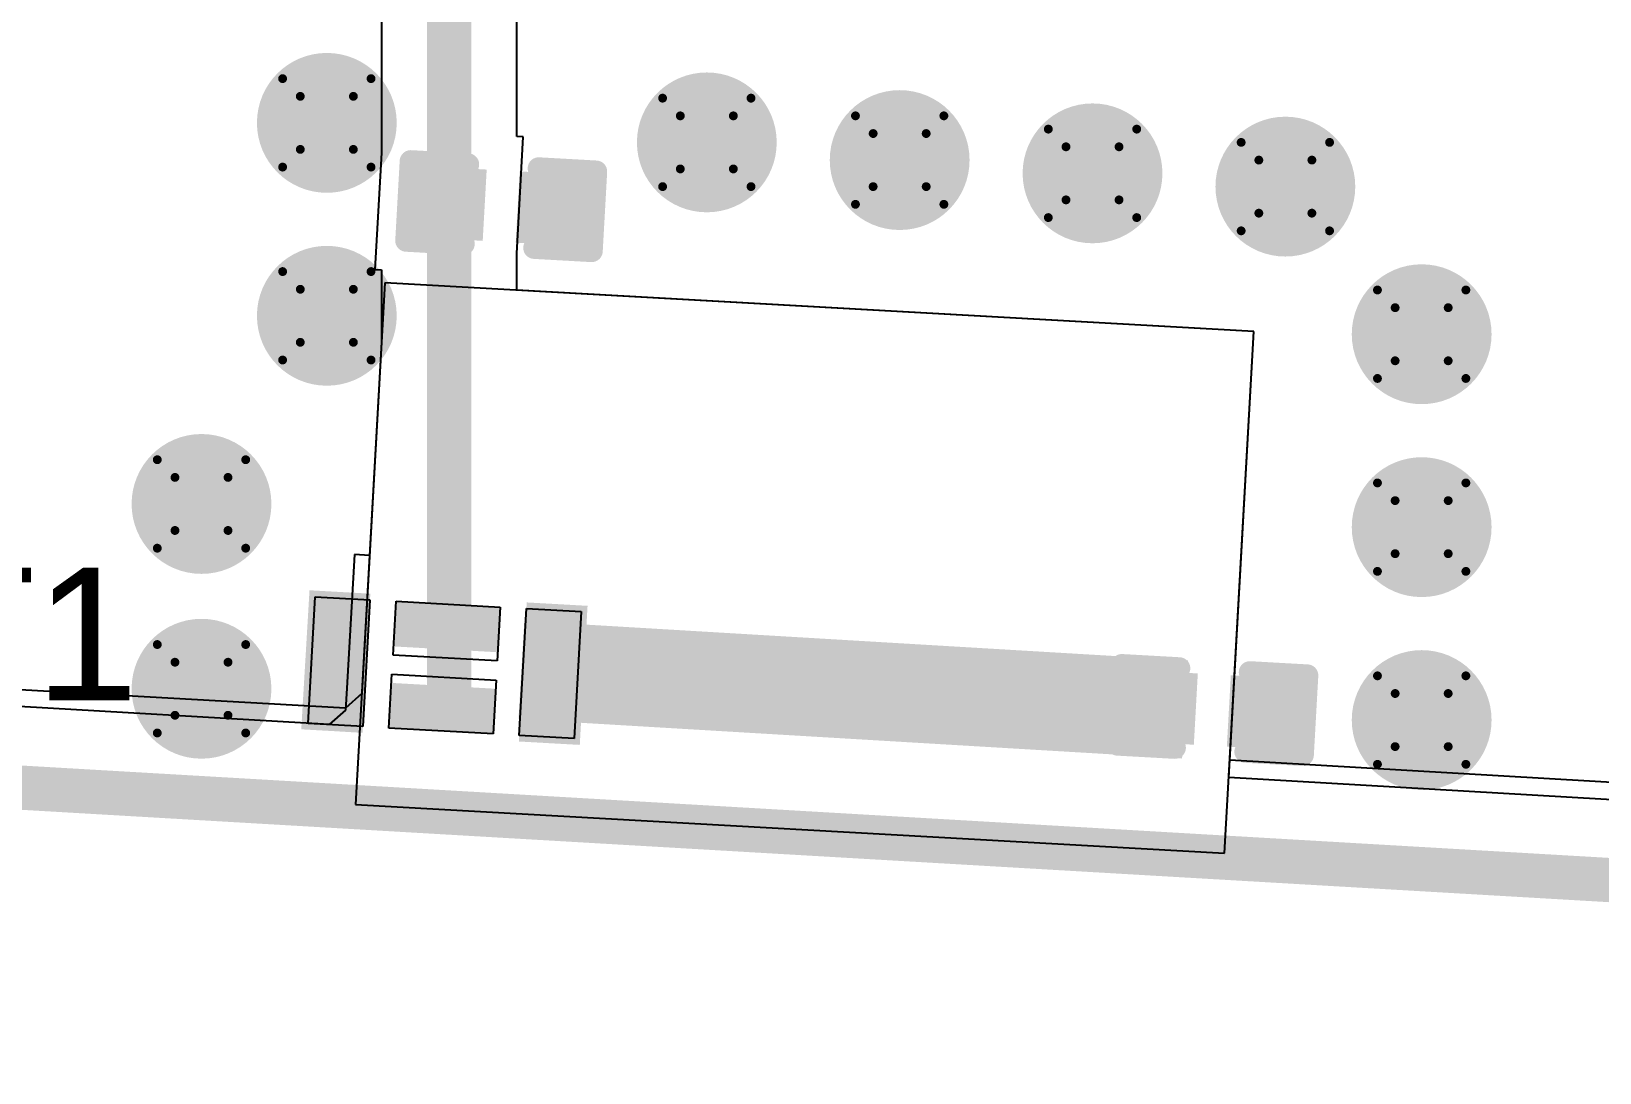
# Model space of a CAD drawing. Header units: inches. Extents: x 0 to 355, y -10 to 78.
# Drawn here: x 38.11 to 47.12, y -3.85 to 2.13 of the extents above; entities that cross this region are included whole.
import ezdxf

# ---------------------------------------------------------------- set-up
doc = ezdxf.new("R2010")
doc.units = ezdxf.units.IN
for name, color, linetype in [('Board Outline', 216, 'Continuous'), ('Bottom Layer', 5, 'Continuous'), ('Bottom Solder', 6, 'Continuous'), ('Drill Drawing', 1, 'Continuous'), ('Top Layer', 1, 'Continuous'), ('Top Overlay', 2, 'Continuous'), ('Top Paste', 8, 'Continuous'), ('Top Solder', 216, 'Continuous'), ('Via Holes', 16, 'Continuous')]:
    doc.layers.add(name, color=color, linetype=linetype)
doc.styles.add('Arial', font='', dxfattribs={"height": 0.2})
doc.styles.get('Arial').set_extended_font_data('Arial')

# ---------------------------------------------------------------- blocks, each defined once
blk = doc.blocks.new('CAP_0201_3')
at = {"layer": 'Top Layer'}
for points in [[(-0.45, 0.15), (-0.15, 0.15), (-0.15, -0.15), (-0.45, -0.15)], [(0.15, 0.15), (0.45, 0.15), (0.45, -0.15), (0.15, -0.15)]]:
    blk.add_hatch(color=1, dxfattribs=at).paths.add_polyline_path(points)
at = {"layer": 'Top Paste'}
for points in [[(-0.45, 0.15), (-0.15, 0.15), (-0.15, -0.15), (-0.45, -0.15)], [(0.15, 0.15), (0.45, 0.15), (0.45, -0.15), (0.15, -0.15)]]:
    blk.add_hatch(color=8, dxfattribs=at).paths.add_polyline_path(points)
at = {"layer": 'Top Solder'}
for points in [[(-0.505, 0.205), (-0.095, 0.205), (-0.095, -0.205), (-0.505, -0.205)], [(0.095, 0.205), (0.505, 0.205), (0.505, -0.205), (0.095, -0.205)]]:
    blk.add_hatch(color=216, dxfattribs=at).paths.add_polyline_path(points)
at = {"layer": 'Top Overlay'}
for points in [[(-0.5334, 0.2286, 0.127, 0.127, 0), (-0.5334, -0.2286, 0.127, 0.127, 0)], [(-0.2032, 0.2286, 0.127, 0.127, 0), (-0.5334, 0.2286, 0.127, 0.127, 0)], [(0.5334, 0.2286, 0.127, 0.127, 0), (0.2032, 0.2286, 0.127, 0.127, 0)], [(0.5334, 0.2286, 0.127, 0.127, 0), (0.5334, -0.2286, 0.127, 0.127, 0)], [(-0.2032, -0.2286, 0.127, 0.127, 0), (-0.5334, -0.2286, 0.127, 0.127, 0)], [(0.5334, -0.2286, 0.127, 0.127, 0), (0.2032, -0.2286, 0.127, 0.127, 0)]]:
    blk.add_lwpolyline(points, format="xyseb", dxfattribs=at)
for points in [[(-0.5651, 0.2286, 0.0635, 0.0635, 1), (-0.5016, 0.2286, 0.0635, 0.0635, 1)], [(-0.5651, 0.2286, 0.0635, 0.0635, 1), (-0.5016, 0.2286, 0.0635, 0.0635, 1)], [(-0.2349, 0.2286, 0.0635, 0.0635, 1), (-0.1714, 0.2286, 0.0635, 0.0635, 1)], [(0.1714, 0.2286, 0.0635, 0.0635, 1), (0.2349, 0.2286, 0.0635, 0.0635, 1)], [(0.5016, 0.2286, 0.0635, 0.0635, 1), (0.5651, 0.2286, 0.0635, 0.0635, 1)], [(0.5016, 0.2286, 0.0635, 0.0635, 1), (0.5651, 0.2286, 0.0635, 0.0635, 1)], [(-0.5651, -0.2286, 0.0635, 0.0635, 1), (-0.5016, -0.2286, 0.0635, 0.0635, 1)], [(-0.5651, -0.2286, 0.0635, 0.0635, 1), (-0.5016, -0.2286, 0.0635, 0.0635, 1)], [(-0.2349, -0.2286, 0.0635, 0.0635, 1), (-0.1714, -0.2286, 0.0635, 0.0635, 1)], [(0.1714, -0.2286, 0.0635, 0.0635, 1), (0.2349, -0.2286, 0.0635, 0.0635, 1)], [(0.5016, -0.2286, 0.0635, 0.0635, 1), (0.5651, -0.2286, 0.0635, 0.0635, 1)], [(0.5016, -0.2286, 0.0635, 0.0635, 1), (0.5651, -0.2286, 0.0635, 0.0635, 1)]]:
    blk.add_lwpolyline(points, format="xyseb", close=True, dxfattribs=at)
blk = doc.blocks.new('CAP_0201_4')
at = {"layer": 'Top Layer'}
for points in [[(-0.45, 0.15), (-0.15, 0.15), (-0.15, -0.15), (-0.45, -0.15)], [(0.15, 0.15), (0.45, 0.15), (0.45, -0.15), (0.15, -0.15)]]:
    blk.add_hatch(color=1, dxfattribs=at).paths.add_polyline_path(points)
at = {"layer": 'Top Paste'}
for points in [[(-0.45, 0.15), (-0.15, 0.15), (-0.15, -0.15), (-0.45, -0.15)], [(0.15, 0.15), (0.45, 0.15), (0.45, -0.15), (0.15, -0.15)]]:
    blk.add_hatch(color=8, dxfattribs=at).paths.add_polyline_path(points)
at = {"layer": 'Top Solder'}
for points in [[(-0.505, 0.205), (-0.095, 0.205), (-0.095, -0.205), (-0.505, -0.205)], [(0.095, 0.205), (0.505, 0.205), (0.505, -0.205), (0.095, -0.205)]]:
    blk.add_hatch(color=216, dxfattribs=at).paths.add_polyline_path(points)
at = {"layer": 'Top Overlay'}
for points in [[(-0.5334, 0.2286, 0.127, 0.127, 0), (-0.5334, -0.2286, 0.127, 0.127, 0)], [(-0.2032, 0.2286, 0.127, 0.127, 0), (-0.5334, 0.2286, 0.127, 0.127, 0)], [(0.5334, 0.2286, 0.127, 0.127, 0), (0.2032, 0.2286, 0.127, 0.127, 0)], [(0.5334, 0.2286, 0.127, 0.127, 0), (0.5334, -0.2286, 0.127, 0.127, 0)], [(-0.2032, -0.2286, 0.127, 0.127, 0), (-0.5334, -0.2286, 0.127, 0.127, 0)], [(0.5334, -0.2286, 0.127, 0.127, 0), (0.2032, -0.2286, 0.127, 0.127, 0)]]:
    blk.add_lwpolyline(points, format="xyseb", dxfattribs=at)
for points in [[(-0.5651, 0.2286, 0.0635, 0.0635, 1), (-0.5016, 0.2286, 0.0635, 0.0635, 1)], [(-0.5651, 0.2286, 0.0635, 0.0635, 1), (-0.5016, 0.2286, 0.0635, 0.0635, 1)], [(-0.235, 0.2286, 0.0635, 0.0635, 1), (-0.1715, 0.2286, 0.0635, 0.0635, 1)], [(0.1714, 0.2286, 0.0635, 0.0635, 1), (0.2349, 0.2286, 0.0635, 0.0635, 1)], [(0.5016, 0.2286, 0.0635, 0.0635, 1), (0.5651, 0.2286, 0.0635, 0.0635, 1)], [(0.5016, 0.2286, 0.0635, 0.0635, 1), (0.5651, 0.2286, 0.0635, 0.0635, 1)], [(-0.5651, -0.2286, 0.0635, 0.0635, 1), (-0.5016, -0.2286, 0.0635, 0.0635, 1)], [(-0.5651, -0.2286, 0.0635, 0.0635, 1), (-0.5016, -0.2286, 0.0635, 0.0635, 1)], [(-0.2349, -0.2286, 0.0635, 0.0635, 1), (-0.1714, -0.2286, 0.0635, 0.0635, 1)], [(0.1715, -0.2286, 0.0635, 0.0635, 1), (0.235, -0.2286, 0.0635, 0.0635, 1)], [(0.5016, -0.2286, 0.0635, 0.0635, 1), (0.5651, -0.2286, 0.0635, 0.0635, 1)], [(0.5016, -0.2286, 0.0635, 0.0635, 1), (0.5651, -0.2286, 0.0635, 0.0635, 1)]]:
    blk.add_lwpolyline(points, format="xyseb", close=True, dxfattribs=at)
blk = doc.blocks.new('ANT016008LCS2442MA1_5')
at = {"layer": 'Top Layer'}
for points in [[(-0.8, 0.4), (-0.45, 0.4), (-0.45, -0.4), (-0.8, -0.4)], [(-0.3, 0.365), (0.3, 0.365), (0.3, 0.105), (-0.3, 0.105)], [(0.45, 0.4), (0.8, 0.4), (0.8, -0.4), (0.45, -0.4)], [(-0.3, -0.105), (0.3, -0.105), (0.3, -0.365), (-0.3, -0.365)]]:
    blk.add_hatch(color=1, dxfattribs=at).paths.add_polyline_path(points)
at = {"layer": 'Top Solder'}
for p, q in [((-0.765, -0.365), (-0.765, 0.365)), ((-0.765, 0.365), (-0.45, 0.365)), ((-0.45, 0.365), (-0.45, -0.365)), ((-0.3, 0.055), (-0.3, 0.365)), ((-0.3, 0.365), (0.3, 0.365)), ((0.3, 0.365), (0.3, 0.055)), ((0.45, -0.365), (0.45, 0.365)), ((0.45, 0.365), (0.765, 0.365)), ((0.765, 0.365), (0.765, -0.365)), ((0.3, 0.055), (-0.3, 0.055)), ((-0.3, -0.365), (-0.3, -0.055)), ((-0.3, -0.055), (0.3, -0.055)), ((0.3, -0.055), (0.3, -0.365)), ((-0.45, -0.365), (-0.765, -0.365)), ((0.3, -0.365), (-0.3, -0.365)), ((0.765, -0.365), (0.45, -0.365))]:
    blk.add_line(p, q, dxfattribs=at)

msp = doc.modelspace()

# ---------------------------------------------------------------- hatches: boundary and pattern name
at = {"layer": 'Bottom Layer'}
h = msp.add_hatch(color=5, dxfattribs=at)
edge = h.paths.add_edge_path()
edge.add_arc((39.8072, 1.6048), 0.3, 0, 360)
h = msp.add_hatch(color=5, dxfattribs=at)
edge = h.paths.add_edge_path()
edge.add_arc((41.9904, 1.4927), 0.3, 0, 360)
h = msp.add_hatch(color=5, dxfattribs=at)
edge = h.paths.add_edge_path()
edge.add_arc((43.0984, 1.3911), 0.3, 0, 360)
h = msp.add_hatch(color=5, dxfattribs=at)
edge = h.paths.add_edge_path()
edge.add_arc((44.2064, 1.3149), 0.3, 0, 360)
h = msp.add_hatch(color=5, dxfattribs=at)
edge = h.paths.add_edge_path()
edge.add_arc((45.3144, 1.2387), 0.3, 0, 360)
h = msp.add_hatch(color=5, dxfattribs=at)
edge = h.paths.add_edge_path()
edge.add_arc((39.8072, 0.4968), 0.3, 0, 360)
h = msp.add_hatch(color=5, dxfattribs=at)
edge = h.paths.add_edge_path()
edge.add_arc((46.0975, 0.3909), 0.3, 0, 360)
h = msp.add_hatch(color=5, dxfattribs=at)
edge = h.paths.add_edge_path()
edge.add_arc((39.0871, -0.5839), 0.3, 0, 360)
h = msp.add_hatch(color=5, dxfattribs=at)
edge = h.paths.add_edge_path()
edge.add_arc((46.0975, -0.7171), 0.3, 0, 360)
h = msp.add_hatch(color=5, dxfattribs=at)
edge = h.paths.add_edge_path()
edge.add_arc((39.0871, -1.6453), 0.3, 0, 360)
h = msp.add_hatch(color=5, dxfattribs=at)
edge = h.paths.add_edge_path()
edge.add_arc((46.0975, -1.8251), 0.3, 0, 360)
at = {"layer": 'Bottom Solder'}
h = msp.add_hatch(color=6, dxfattribs=at)
edge = h.paths.add_edge_path()
edge.add_arc((39.8072, 1.6048), 0.4016, 0, 360)
h = msp.add_hatch(color=6, dxfattribs=at)
edge = h.paths.add_edge_path()
edge.add_arc((41.9904, 1.4927), 0.4016, 0, 360)
h = msp.add_hatch(color=6, dxfattribs=at)
edge = h.paths.add_edge_path()
edge.add_arc((43.0984, 1.3911), 0.4016, 0, 360)
h = msp.add_hatch(color=6, dxfattribs=at)
edge = h.paths.add_edge_path()
edge.add_arc((44.2064, 1.3149), 0.4016, 0, 360)
h = msp.add_hatch(color=6, dxfattribs=at)
edge = h.paths.add_edge_path()
edge.add_arc((45.3144, 1.2387), 0.4016, 0, 360)
h = msp.add_hatch(color=6, dxfattribs=at)
edge = h.paths.add_edge_path()
edge.add_arc((39.8072, 0.4968), 0.4016, 0, 360)
h = msp.add_hatch(color=6, dxfattribs=at)
edge = h.paths.add_edge_path()
edge.add_arc((46.0975, 0.3909), 0.4016, 0, 360)
h = msp.add_hatch(color=6, dxfattribs=at)
edge = h.paths.add_edge_path()
edge.add_arc((39.0871, -0.5839), 0.4016, 0, 360)
h = msp.add_hatch(color=6, dxfattribs=at)
edge = h.paths.add_edge_path()
edge.add_arc((46.0975, -0.7171), 0.4016, 0, 360)
h = msp.add_hatch(color=6, dxfattribs=at)
edge = h.paths.add_edge_path()
edge.add_arc((39.0871, -1.6453), 0.4016, 0, 360)
h = msp.add_hatch(color=6, dxfattribs=at)
edge = h.paths.add_edge_path()
edge.add_arc((46.0975, -1.8251), 0.4016, 0, 360)
at = {"layer": 'Top Layer'}
h = msp.add_hatch(color=1, dxfattribs=at)
edge = h.paths.add_edge_path()
edge.add_arc((39.8072, 1.6048), 0.3, 0, 360)
h = msp.add_hatch(color=1, dxfattribs=at)
edge = h.paths.add_edge_path()
edge.add_arc((41.9904, 1.4927), 0.3, 0, 360)
h = msp.add_hatch(color=1, dxfattribs=at)
edge = h.paths.add_edge_path()
edge.add_arc((43.0984, 1.3911), 0.3, 0, 360)
h = msp.add_hatch(color=1, dxfattribs=at)
edge = h.paths.add_edge_path()
edge.add_arc((44.2064, 1.3149), 0.3, 0, 360)
h = msp.add_hatch(color=1, dxfattribs=at)
edge = h.paths.add_edge_path()
edge.add_arc((45.3144, 1.2387), 0.3, 0, 360)
h = msp.add_hatch(color=1, dxfattribs=at)
edge = h.paths.add_edge_path()
edge.add_arc((39.8072, 0.4968), 0.3, 0, 360)
h = msp.add_hatch(color=1, dxfattribs=at)
edge = h.paths.add_edge_path()
edge.add_arc((46.0975, 0.3909), 0.3, 0, 360)
h = msp.add_hatch(color=1, dxfattribs=at)
edge = h.paths.add_edge_path()
edge.add_arc((39.0871, -0.5839), 0.3, 0, 360)
h = msp.add_hatch(color=1, dxfattribs=at)
edge = h.paths.add_edge_path()
edge.add_arc((46.0975, -0.7171), 0.3, 0, 360)
for points in [[(40.0571, -1.1004), (39.7077, -1.0797), (39.6603, -1.8776), (40.0097, -1.8984)], [(44.7545, -1.4823), (40.9419, -1.2558), (40.9084, -1.8195), (44.721, -2.046)]]:
    msp.add_hatch(color=1, dxfattribs=at).paths.add_polyline_path(points)
h = msp.add_hatch(color=1, dxfattribs=at)
edge = h.paths.add_edge_path()
edge.add_arc((39.0871, -1.6453), 0.3, 0, 360)
h = msp.add_hatch(color=1, dxfattribs=at)
edge = h.paths.add_edge_path()
edge.add_arc((46.0975, -1.8251), 0.3, 0, 360)
at = {"layer": 'Top Solder'}
h = msp.add_hatch(color=216, dxfattribs=at)
edge = h.paths.add_edge_path()
edge.add_arc((39.8072, 1.6048), 0.4016, 0, 360)
h = msp.add_hatch(color=216, dxfattribs=at)
edge = h.paths.add_edge_path()
edge.add_arc((41.9904, 1.4927), 0.4016, 0, 360)
h = msp.add_hatch(color=216, dxfattribs=at)
edge = h.paths.add_edge_path()
edge.add_arc((43.0984, 1.3911), 0.4016, 0, 360)
h = msp.add_hatch(color=216, dxfattribs=at)
edge = h.paths.add_edge_path()
edge.add_arc((44.2064, 1.3149), 0.4016, 0, 360)
h = msp.add_hatch(color=216, dxfattribs=at)
edge = h.paths.add_edge_path()
edge.add_arc((45.3144, 1.2387), 0.4016, 0, 360)
h = msp.add_hatch(color=216, dxfattribs=at)
edge = h.paths.add_edge_path()
edge.add_arc((39.8072, 0.4968), 0.4016, 0, 360)
h = msp.add_hatch(color=216, dxfattribs=at)
edge = h.paths.add_edge_path()
edge.add_arc((46.0975, 0.3909), 0.4016, 0, 360)
h = msp.add_hatch(color=216, dxfattribs=at)
edge = h.paths.add_edge_path()
edge.add_arc((39.0871, -0.5839), 0.4016, 0, 360)
h = msp.add_hatch(color=216, dxfattribs=at)
edge = h.paths.add_edge_path()
edge.add_arc((46.0975, -0.7171), 0.4016, 0, 360)
h = msp.add_hatch(color=216, dxfattribs=at)
edge = h.paths.add_edge_path()
edge.add_arc((39.0871, -1.6453), 0.4016, 0, 360)
h = msp.add_hatch(color=216, dxfattribs=at)
edge = h.paths.add_edge_path()
edge.add_arc((46.0975, -1.8251), 0.4016, 0, 360)
at = {"layer": 'Via Holes'}
h = msp.add_hatch(color=7, dxfattribs=at)
edge = h.paths.add_edge_path()
edge.add_arc((39.8072, 1.6048), 0.15, 0, 360)
h = msp.add_hatch(color=7, dxfattribs=at)
edge = h.paths.add_edge_path()
edge.add_arc((41.9904, 1.4927), 0.15, 0, 360)
h = msp.add_hatch(color=7, dxfattribs=at)
edge = h.paths.add_edge_path()
edge.add_arc((43.0984, 1.3911), 0.15, 0, 360)
h = msp.add_hatch(color=7, dxfattribs=at)
edge = h.paths.add_edge_path()
edge.add_arc((44.2064, 1.3149), 0.15, 0, 360)
h = msp.add_hatch(color=7, dxfattribs=at)
edge = h.paths.add_edge_path()
edge.add_arc((45.3144, 1.2387), 0.15, 0, 360)
h = msp.add_hatch(color=7, dxfattribs=at)
edge = h.paths.add_edge_path()
edge.add_arc((39.8072, 0.4968), 0.15, 0, 360)
h = msp.add_hatch(color=7, dxfattribs=at)
edge = h.paths.add_edge_path()
edge.add_arc((46.0975, 0.3909), 0.15, 0, 360)
h = msp.add_hatch(color=7, dxfattribs=at)
edge = h.paths.add_edge_path()
edge.add_arc((39.0871, -0.5839), 0.15, 0, 360)
h = msp.add_hatch(color=7, dxfattribs=at)
edge = h.paths.add_edge_path()
edge.add_arc((46.0975, -0.7171), 0.15, 0, 360)
h = msp.add_hatch(color=7, dxfattribs=at)
edge = h.paths.add_edge_path()
edge.add_arc((39.0871, -1.6453), 0.15, 0, 360)
h = msp.add_hatch(color=7, dxfattribs=at)
edge = h.paths.add_edge_path()
edge.add_arc((46.0975, -1.8251), 0.15, 0, 360)

# ---------------------------------------------------------------- linework, layer by layer
at = {"layer": 'Board Outline'}
msp.add_lwpolyline([(0, 0, 0.254, 0.254, 0), (64.0078, -3.723, 0.254, 0.254, 0)], format="xyseb", dxfattribs=at)
at = {"layer": 'Bottom Layer'}
for p, q in [((40.1401, 0.6858), (39.9727, -2.3095)), ((40.1401, 0.6858), (40.0083, -1.6719)), ((45.1323, 0.4067), (40.1401, 0.6858)), ((45.1323, 0.4067), (40.1401, 0.6858)), ((44.9649, -2.5886), (45.1323, 0.4067)), ((44.9947, -2.0547), (45.1323, 0.4067)), ((39.9136, -1.7565), (12.3133, -0.1939)), ((40.0083, -1.6719), (39.9136, -1.7565)), ((62.9097, -3.1073), (44.9947, -2.0547)), ((39.9727, -2.3095), (44.9649, -2.5886))]:
    msp.add_line(p, q, dxfattribs=at)
at = {"layer": 'Drill Drawing'}
for points in [[(39.5532, 1.8588, 0.0508, 0.0508, 0), (40.0612, 1.8588, 0.0508, 0.0508, 0)], [(39.5532, 1.3508, 0.0508, 0.0508, 0), (39.5532, 1.8588, 0.0508, 0.0508, 0)], [(40.0612, 1.3508, 0.0508, 0.0508, 0), (40.0612, 1.8588, 0.0508, 0.0508, 0)], [(39.6548, 1.7572, 0.0508, 0.0508, 0), (39.9596, 1.7572, 0.0508, 0.0508, 0)], [(39.6548, 1.4524, 0.0508, 0.0508, 0), (39.6548, 1.7572, 0.0508, 0.0508, 0)], [(39.9596, 1.4524, 0.0508, 0.0508, 0), (39.9596, 1.7572, 0.0508, 0.0508, 0)], [(41.7364, 1.7467, 0.0508, 0.0508, 0), (42.2444, 1.7467, 0.0508, 0.0508, 0)], [(41.7364, 1.2387, 0.0508, 0.0508, 0), (41.7364, 1.7467, 0.0508, 0.0508, 0)], [(42.2444, 1.2387, 0.0508, 0.0508, 0), (42.2444, 1.7467, 0.0508, 0.0508, 0)], [(41.838, 1.6451, 0.0508, 0.0508, 0), (42.1428, 1.6451, 0.0508, 0.0508, 0)], [(41.838, 1.3403, 0.0508, 0.0508, 0), (41.838, 1.6451, 0.0508, 0.0508, 0)], [(42.1428, 1.3403, 0.0508, 0.0508, 0), (42.1428, 1.6451, 0.0508, 0.0508, 0)], [(42.8444, 1.6451, 0.0508, 0.0508, 0), (43.3524, 1.6451, 0.0508, 0.0508, 0)], [(42.8444, 1.1371, 0.0508, 0.0508, 0), (42.8444, 1.6451, 0.0508, 0.0508, 0)], [(43.3524, 1.1371, 0.0508, 0.0508, 0), (43.3524, 1.6451, 0.0508, 0.0508, 0)], [(42.946, 1.5435, 0.0508, 0.0508, 0), (43.2508, 1.5435, 0.0508, 0.0508, 0)], [(42.946, 1.2387, 0.0508, 0.0508, 0), (42.946, 1.5435, 0.0508, 0.0508, 0)], [(43.2508, 1.2387, 0.0508, 0.0508, 0), (43.2508, 1.5435, 0.0508, 0.0508, 0)], [(43.9524, 1.5689, 0.0508, 0.0508, 0), (44.4604, 1.5689, 0.0508, 0.0508, 0)], [(43.9524, 1.0609, 0.0508, 0.0508, 0), (43.9524, 1.5689, 0.0508, 0.0508, 0)], [(44.4604, 1.0609, 0.0508, 0.0508, 0), (44.4604, 1.5689, 0.0508, 0.0508, 0)], [(39.6548, 1.4524, 0.0508, 0.0508, 0), (39.9596, 1.4524, 0.0508, 0.0508, 0)], [(44.054, 1.4673, 0.0508, 0.0508, 0), (44.3588, 1.4673, 0.0508, 0.0508, 0)], [(44.054, 1.1625, 0.0508, 0.0508, 0), (44.054, 1.4673, 0.0508, 0.0508, 0)], [(44.3588, 1.1625, 0.0508, 0.0508, 0), (44.3588, 1.4673, 0.0508, 0.0508, 0)], [(45.0604, 1.4927, 0.0508, 0.0508, 0), (45.5684, 1.4927, 0.0508, 0.0508, 0)], [(45.0604, 0.9847, 0.0508, 0.0508, 0), (45.0604, 1.4927, 0.0508, 0.0508, 0)], [(45.5684, 0.9847, 0.0508, 0.0508, 0), (45.5684, 1.4927, 0.0508, 0.0508, 0)], [(39.5532, 1.3508, 0.0508, 0.0508, 0), (40.0612, 1.3508, 0.0508, 0.0508, 0)], [(41.838, 1.3403, 0.0508, 0.0508, 0), (42.1428, 1.3403, 0.0508, 0.0508, 0)], [(45.162, 1.3911, 0.0508, 0.0508, 0), (45.4668, 1.3911, 0.0508, 0.0508, 0)], [(45.162, 1.0863, 0.0508, 0.0508, 0), (45.162, 1.3911, 0.0508, 0.0508, 0)], [(45.4668, 1.0863, 0.0508, 0.0508, 0), (45.4668, 1.3911, 0.0508, 0.0508, 0)], [(41.7364, 1.2387, 0.0508, 0.0508, 0), (42.2444, 1.2387, 0.0508, 0.0508, 0)], [(42.946, 1.2387, 0.0508, 0.0508, 0), (43.2508, 1.2387, 0.0508, 0.0508, 0)], [(44.054, 1.1625, 0.0508, 0.0508, 0), (44.3588, 1.1625, 0.0508, 0.0508, 0)], [(42.8444, 1.1371, 0.0508, 0.0508, 0), (43.3524, 1.1371, 0.0508, 0.0508, 0)], [(43.9524, 1.0609, 0.0508, 0.0508, 0), (44.4604, 1.0609, 0.0508, 0.0508, 0)], [(45.162, 1.0863, 0.0508, 0.0508, 0), (45.4668, 1.0863, 0.0508, 0.0508, 0)], [(45.0604, 0.9847, 0.0508, 0.0508, 0), (45.5684, 0.9847, 0.0508, 0.0508, 0)], [(39.5532, 0.7508, 0.0508, 0.0508, 0), (40.0612, 0.7508, 0.0508, 0.0508, 0)], [(39.5532, 0.2428, 0.0508, 0.0508, 0), (39.5532, 0.7508, 0.0508, 0.0508, 0)], [(40.0612, 0.2428, 0.0508, 0.0508, 0), (40.0612, 0.7508, 0.0508, 0.0508, 0)], [(39.6548, 0.6492, 0.0508, 0.0508, 0), (39.9596, 0.6492, 0.0508, 0.0508, 0)], [(39.6548, 0.3444, 0.0508, 0.0508, 0), (39.6548, 0.6492, 0.0508, 0.0508, 0)], [(39.9596, 0.3444, 0.0508, 0.0508, 0), (39.9596, 0.6492, 0.0508, 0.0508, 0)], [(45.8435, 0.6449, 0.0508, 0.0508, 0), (46.3515, 0.6449, 0.0508, 0.0508, 0)], [(45.8435, 0.1369, 0.0508, 0.0508, 0), (45.8435, 0.6449, 0.0508, 0.0508, 0)], [(46.3515, 0.1369, 0.0508, 0.0508, 0), (46.3515, 0.6449, 0.0508, 0.0508, 0)], [(45.9451, 0.5433, 0.0508, 0.0508, 0), (46.2499, 0.5433, 0.0508, 0.0508, 0)], [(45.9451, 0.2385, 0.0508, 0.0508, 0), (45.9451, 0.5433, 0.0508, 0.0508, 0)], [(46.2499, 0.2385, 0.0508, 0.0508, 0), (46.2499, 0.5433, 0.0508, 0.0508, 0)], [(39.6548, 0.3444, 0.0508, 0.0508, 0), (39.9596, 0.3444, 0.0508, 0.0508, 0)], [(39.5532, 0.2428, 0.0508, 0.0508, 0), (40.0612, 0.2428, 0.0508, 0.0508, 0)], [(45.9451, 0.2385, 0.0508, 0.0508, 0), (46.2499, 0.2385, 0.0508, 0.0508, 0)], [(45.8435, 0.1369, 0.0508, 0.0508, 0), (46.3515, 0.1369, 0.0508, 0.0508, 0)], [(38.8331, -0.3299, 0.0508, 0.0508, 0), (39.3411, -0.3299, 0.0508, 0.0508, 0)], [(38.8331, -0.8379, 0.0508, 0.0508, 0), (38.8331, -0.3299, 0.0508, 0.0508, 0)], [(39.3411, -0.8379, 0.0508, 0.0508, 0), (39.3411, -0.3299, 0.0508, 0.0508, 0)], [(38.9347, -0.4315, 0.0508, 0.0508, 0), (39.2395, -0.4315, 0.0508, 0.0508, 0)], [(38.9347, -0.7363, 0.0508, 0.0508, 0), (38.9347, -0.4315, 0.0508, 0.0508, 0)], [(39.2395, -0.7363, 0.0508, 0.0508, 0), (39.2395, -0.4315, 0.0508, 0.0508, 0)], [(45.8435, -0.4631, 0.0508, 0.0508, 0), (46.3515, -0.4631, 0.0508, 0.0508, 0)], [(45.8435, -0.9711, 0.0508, 0.0508, 0), (45.8435, -0.4631, 0.0508, 0.0508, 0)], [(46.3515, -0.9711, 0.0508, 0.0508, 0), (46.3515, -0.4631, 0.0508, 0.0508, 0)], [(45.9451, -0.5647, 0.0508, 0.0508, 0), (46.2499, -0.5647, 0.0508, 0.0508, 0)], [(45.9451, -0.8695, 0.0508, 0.0508, 0), (45.9451, -0.5647, 0.0508, 0.0508, 0)], [(46.2499, -0.8695, 0.0508, 0.0508, 0), (46.2499, -0.5647, 0.0508, 0.0508, 0)], [(38.9347, -0.7363, 0.0508, 0.0508, 0), (39.2395, -0.7363, 0.0508, 0.0508, 0)], [(38.8331, -0.8379, 0.0508, 0.0508, 0), (39.3411, -0.8379, 0.0508, 0.0508, 0)], [(45.9451, -0.8695, 0.0508, 0.0508, 0), (46.2499, -0.8695, 0.0508, 0.0508, 0)], [(45.8435, -0.9711, 0.0508, 0.0508, 0), (46.3515, -0.9711, 0.0508, 0.0508, 0)], [(38.8331, -1.3913, 0.0508, 0.0508, 0), (39.3411, -1.3913, 0.0508, 0.0508, 0)], [(38.8331, -1.8993, 0.0508, 0.0508, 0), (38.8331, -1.3913, 0.0508, 0.0508, 0)], [(39.3411, -1.8993, 0.0508, 0.0508, 0), (39.3411, -1.3913, 0.0508, 0.0508, 0)], [(38.9347, -1.4929, 0.0508, 0.0508, 0), (39.2395, -1.4929, 0.0508, 0.0508, 0)], [(38.9347, -1.7977, 0.0508, 0.0508, 0), (38.9347, -1.4929, 0.0508, 0.0508, 0)], [(39.2395, -1.7977, 0.0508, 0.0508, 0), (39.2395, -1.4929, 0.0508, 0.0508, 0)], [(45.8435, -1.5711, 0.0508, 0.0508, 0), (46.3515, -1.5711, 0.0508, 0.0508, 0)], [(45.8435, -2.0791, 0.0508, 0.0508, 0), (45.8435, -1.5711, 0.0508, 0.0508, 0)], [(46.3515, -2.0791, 0.0508, 0.0508, 0), (46.3515, -1.5711, 0.0508, 0.0508, 0)], [(45.9451, -1.6727, 0.0508, 0.0508, 0), (46.2499, -1.6727, 0.0508, 0.0508, 0)], [(45.9451, -1.9775, 0.0508, 0.0508, 0), (45.9451, -1.6727, 0.0508, 0.0508, 0)], [(46.2499, -1.9775, 0.0508, 0.0508, 0), (46.2499, -1.6727, 0.0508, 0.0508, 0)], [(38.9347, -1.7977, 0.0508, 0.0508, 0), (39.2395, -1.7977, 0.0508, 0.0508, 0)], [(38.8331, -1.8993, 0.0508, 0.0508, 0), (39.3411, -1.8993, 0.0508, 0.0508, 0)], [(45.9451, -1.9775, 0.0508, 0.0508, 0), (46.2499, -1.9775, 0.0508, 0.0508, 0)], [(45.8435, -2.0791, 0.0508, 0.0508, 0), (46.3515, -2.0791, 0.0508, 0.0508, 0)]]:
    msp.add_lwpolyline(points, format="xyseb", dxfattribs=at)
for points in [[(39.5405, 1.8588, 0.0254, 0.0254, 1), (39.5659, 1.8588, 0.0254, 0.0254, 1)], [(39.5405, 1.8588, 0.0254, 0.0254, 1), (39.5659, 1.8588, 0.0254, 0.0254, 1)], [(40.0485, 1.8588, 0.0254, 0.0254, 1), (40.0739, 1.8588, 0.0254, 0.0254, 1)], [(40.0485, 1.8588, 0.0254, 0.0254, 1), (40.0739, 1.8588, 0.0254, 0.0254, 1)], [(39.6421, 1.7572, 0.0254, 0.0254, 1), (39.6675, 1.7572, 0.0254, 0.0254, 1)], [(39.6421, 1.7572, 0.0254, 0.0254, 1), (39.6675, 1.7572, 0.0254, 0.0254, 1)], [(39.9469, 1.7572, 0.0254, 0.0254, 1), (39.9723, 1.7572, 0.0254, 0.0254, 1)], [(39.9469, 1.7572, 0.0254, 0.0254, 1), (39.9723, 1.7572, 0.0254, 0.0254, 1)], [(41.7237, 1.7467, 0.0254, 0.0254, 1), (41.7491, 1.7467, 0.0254, 0.0254, 1)], [(41.7237, 1.7467, 0.0254, 0.0254, 1), (41.7491, 1.7467, 0.0254, 0.0254, 1)], [(42.2317, 1.7467, 0.0254, 0.0254, 1), (42.2571, 1.7467, 0.0254, 0.0254, 1)], [(42.2317, 1.7467, 0.0254, 0.0254, 1), (42.2571, 1.7467, 0.0254, 0.0254, 1)], [(41.8253, 1.6451, 0.0254, 0.0254, 1), (41.8507, 1.6451, 0.0254, 0.0254, 1)], [(41.8253, 1.6451, 0.0254, 0.0254, 1), (41.8507, 1.6451, 0.0254, 0.0254, 1)], [(42.1301, 1.6451, 0.0254, 0.0254, 1), (42.1555, 1.6451, 0.0254, 0.0254, 1)], [(42.1301, 1.6451, 0.0254, 0.0254, 1), (42.1555, 1.6451, 0.0254, 0.0254, 1)], [(42.8317, 1.6451, 0.0254, 0.0254, 1), (42.8571, 1.6451, 0.0254, 0.0254, 1)], [(42.8317, 1.6451, 0.0254, 0.0254, 1), (42.8571, 1.6451, 0.0254, 0.0254, 1)], [(43.3397, 1.6451, 0.0254, 0.0254, 1), (43.3651, 1.6451, 0.0254, 0.0254, 1)], [(43.3397, 1.6451, 0.0254, 0.0254, 1), (43.3651, 1.6451, 0.0254, 0.0254, 1)], [(42.9333, 1.5435, 0.0254, 0.0254, 1), (42.9587, 1.5435, 0.0254, 0.0254, 1)], [(42.9333, 1.5435, 0.0254, 0.0254, 1), (42.9587, 1.5435, 0.0254, 0.0254, 1)], [(43.2381, 1.5435, 0.0254, 0.0254, 1), (43.2635, 1.5435, 0.0254, 0.0254, 1)], [(43.2381, 1.5435, 0.0254, 0.0254, 1), (43.2635, 1.5435, 0.0254, 0.0254, 1)], [(43.9397, 1.5689, 0.0254, 0.0254, 1), (43.9651, 1.5689, 0.0254, 0.0254, 1)], [(43.9397, 1.5689, 0.0254, 0.0254, 1), (43.9651, 1.5689, 0.0254, 0.0254, 1)], [(44.4477, 1.5689, 0.0254, 0.0254, 1), (44.4731, 1.5689, 0.0254, 0.0254, 1)], [(44.4477, 1.5689, 0.0254, 0.0254, 1), (44.4731, 1.5689, 0.0254, 0.0254, 1)], [(39.6421, 1.4524, 0.0254, 0.0254, 1), (39.6675, 1.4524, 0.0254, 0.0254, 1)], [(39.6421, 1.4524, 0.0254, 0.0254, 1), (39.6675, 1.4524, 0.0254, 0.0254, 1)], [(39.9469, 1.4524, 0.0254, 0.0254, 1), (39.9723, 1.4524, 0.0254, 0.0254, 1)], [(39.9469, 1.4524, 0.0254, 0.0254, 1), (39.9723, 1.4524, 0.0254, 0.0254, 1)], [(44.0413, 1.4673, 0.0254, 0.0254, 1), (44.0667, 1.4673, 0.0254, 0.0254, 1)], [(44.0413, 1.4673, 0.0254, 0.0254, 1), (44.0667, 1.4673, 0.0254, 0.0254, 1)], [(44.3461, 1.4673, 0.0254, 0.0254, 1), (44.3715, 1.4673, 0.0254, 0.0254, 1)], [(44.3461, 1.4673, 0.0254, 0.0254, 1), (44.3715, 1.4673, 0.0254, 0.0254, 1)], [(45.0477, 1.4927, 0.0254, 0.0254, 1), (45.0731, 1.4927, 0.0254, 0.0254, 1)], [(45.0477, 1.4927, 0.0254, 0.0254, 1), (45.0731, 1.4927, 0.0254, 0.0254, 1)], [(45.5557, 1.4927, 0.0254, 0.0254, 1), (45.5811, 1.4927, 0.0254, 0.0254, 1)], [(45.5557, 1.4927, 0.0254, 0.0254, 1), (45.5811, 1.4927, 0.0254, 0.0254, 1)], [(39.5405, 1.3508, 0.0254, 0.0254, 1), (39.5659, 1.3508, 0.0254, 0.0254, 1)], [(39.5405, 1.3508, 0.0254, 0.0254, 1), (39.5659, 1.3508, 0.0254, 0.0254, 1)], [(40.0485, 1.3508, 0.0254, 0.0254, 1), (40.0739, 1.3508, 0.0254, 0.0254, 1)], [(40.0485, 1.3508, 0.0254, 0.0254, 1), (40.0739, 1.3508, 0.0254, 0.0254, 1)], [(41.8253, 1.3403, 0.0254, 0.0254, 1), (41.8507, 1.3403, 0.0254, 0.0254, 1)], [(41.8253, 1.3403, 0.0254, 0.0254, 1), (41.8507, 1.3403, 0.0254, 0.0254, 1)], [(42.1301, 1.3403, 0.0254, 0.0254, 1), (42.1555, 1.3403, 0.0254, 0.0254, 1)], [(42.1301, 1.3403, 0.0254, 0.0254, 1), (42.1555, 1.3403, 0.0254, 0.0254, 1)], [(45.1493, 1.3911, 0.0254, 0.0254, 1), (45.1747, 1.3911, 0.0254, 0.0254, 1)], [(45.1493, 1.3911, 0.0254, 0.0254, 1), (45.1747, 1.3911, 0.0254, 0.0254, 1)], [(45.4541, 1.3911, 0.0254, 0.0254, 1), (45.4795, 1.3911, 0.0254, 0.0254, 1)], [(45.4541, 1.3911, 0.0254, 0.0254, 1), (45.4795, 1.3911, 0.0254, 0.0254, 1)], [(41.7237, 1.2387, 0.0254, 0.0254, 1), (41.7491, 1.2387, 0.0254, 0.0254, 1)], [(41.7237, 1.2387, 0.0254, 0.0254, 1), (41.7491, 1.2387, 0.0254, 0.0254, 1)], [(42.2317, 1.2387, 0.0254, 0.0254, 1), (42.2571, 1.2387, 0.0254, 0.0254, 1)], [(42.2317, 1.2387, 0.0254, 0.0254, 1), (42.2571, 1.2387, 0.0254, 0.0254, 1)], [(42.9333, 1.2387, 0.0254, 0.0254, 1), (42.9587, 1.2387, 0.0254, 0.0254, 1)], [(42.9333, 1.2387, 0.0254, 0.0254, 1), (42.9587, 1.2387, 0.0254, 0.0254, 1)], [(43.2381, 1.2387, 0.0254, 0.0254, 1), (43.2635, 1.2387, 0.0254, 0.0254, 1)], [(43.2381, 1.2387, 0.0254, 0.0254, 1), (43.2635, 1.2387, 0.0254, 0.0254, 1)], [(44.0413, 1.1625, 0.0254, 0.0254, 1), (44.0667, 1.1625, 0.0254, 0.0254, 1)], [(44.0413, 1.1625, 0.0254, 0.0254, 1), (44.0667, 1.1625, 0.0254, 0.0254, 1)], [(44.3461, 1.1625, 0.0254, 0.0254, 1), (44.3715, 1.1625, 0.0254, 0.0254, 1)], [(44.3461, 1.1625, 0.0254, 0.0254, 1), (44.3715, 1.1625, 0.0254, 0.0254, 1)], [(42.8317, 1.1371, 0.0254, 0.0254, 1), (42.8571, 1.1371, 0.0254, 0.0254, 1)], [(42.8317, 1.1371, 0.0254, 0.0254, 1), (42.8571, 1.1371, 0.0254, 0.0254, 1)], [(43.3397, 1.1371, 0.0254, 0.0254, 1), (43.3651, 1.1371, 0.0254, 0.0254, 1)], [(43.3397, 1.1371, 0.0254, 0.0254, 1), (43.3651, 1.1371, 0.0254, 0.0254, 1)], [(43.9397, 1.0609, 0.0254, 0.0254, 1), (43.9651, 1.0609, 0.0254, 0.0254, 1)], [(43.9397, 1.0609, 0.0254, 0.0254, 1), (43.9651, 1.0609, 0.0254, 0.0254, 1)], [(44.4477, 1.0609, 0.0254, 0.0254, 1), (44.4731, 1.0609, 0.0254, 0.0254, 1)], [(44.4477, 1.0609, 0.0254, 0.0254, 1), (44.4731, 1.0609, 0.0254, 0.0254, 1)], [(45.1493, 1.0863, 0.0254, 0.0254, 1), (45.1747, 1.0863, 0.0254, 0.0254, 1)], [(45.1493, 1.0863, 0.0254, 0.0254, 1), (45.1747, 1.0863, 0.0254, 0.0254, 1)], [(45.4541, 1.0863, 0.0254, 0.0254, 1), (45.4795, 1.0863, 0.0254, 0.0254, 1)], [(45.4541, 1.0863, 0.0254, 0.0254, 1), (45.4795, 1.0863, 0.0254, 0.0254, 1)], [(45.0477, 0.9847, 0.0254, 0.0254, 1), (45.0731, 0.9847, 0.0254, 0.0254, 1)], [(45.0477, 0.9847, 0.0254, 0.0254, 1), (45.0731, 0.9847, 0.0254, 0.0254, 1)], [(45.5557, 0.9847, 0.0254, 0.0254, 1), (45.5811, 0.9847, 0.0254, 0.0254, 1)], [(45.5557, 0.9847, 0.0254, 0.0254, 1), (45.5811, 0.9847, 0.0254, 0.0254, 1)], [(39.5405, 0.7508, 0.0254, 0.0254, 1), (39.5659, 0.7508, 0.0254, 0.0254, 1)], [(39.5405, 0.7508, 0.0254, 0.0254, 1), (39.5659, 0.7508, 0.0254, 0.0254, 1)], [(40.0485, 0.7508, 0.0254, 0.0254, 1), (40.0739, 0.7508, 0.0254, 0.0254, 1)], [(40.0485, 0.7508, 0.0254, 0.0254, 1), (40.0739, 0.7508, 0.0254, 0.0254, 1)], [(39.6421, 0.6492, 0.0254, 0.0254, 1), (39.6675, 0.6492, 0.0254, 0.0254, 1)], [(39.6421, 0.6492, 0.0254, 0.0254, 1), (39.6675, 0.6492, 0.0254, 0.0254, 1)], [(39.9469, 0.6492, 0.0254, 0.0254, 1), (39.9723, 0.6492, 0.0254, 0.0254, 1)], [(39.9469, 0.6492, 0.0254, 0.0254, 1), (39.9723, 0.6492, 0.0254, 0.0254, 1)], [(45.8308, 0.6449, 0.0254, 0.0254, 1), (45.8562, 0.6449, 0.0254, 0.0254, 1)], [(45.8308, 0.6449, 0.0254, 0.0254, 1), (45.8562, 0.6449, 0.0254, 0.0254, 1)], [(46.3388, 0.6449, 0.0254, 0.0254, 1), (46.3642, 0.6449, 0.0254, 0.0254, 1)], [(46.3388, 0.6449, 0.0254, 0.0254, 1), (46.3642, 0.6449, 0.0254, 0.0254, 1)], [(45.9324, 0.5433, 0.0254, 0.0254, 1), (45.9578, 0.5433, 0.0254, 0.0254, 1)], [(45.9324, 0.5433, 0.0254, 0.0254, 1), (45.9578, 0.5433, 0.0254, 0.0254, 1)], [(46.2372, 0.5433, 0.0254, 0.0254, 1), (46.2626, 0.5433, 0.0254, 0.0254, 1)], [(46.2372, 0.5433, 0.0254, 0.0254, 1), (46.2626, 0.5433, 0.0254, 0.0254, 1)], [(39.6421, 0.3444, 0.0254, 0.0254, 1), (39.6675, 0.3444, 0.0254, 0.0254, 1)], [(39.6421, 0.3444, 0.0254, 0.0254, 1), (39.6675, 0.3444, 0.0254, 0.0254, 1)], [(39.9469, 0.3444, 0.0254, 0.0254, 1), (39.9723, 0.3444, 0.0254, 0.0254, 1)], [(39.9469, 0.3444, 0.0254, 0.0254, 1), (39.9723, 0.3444, 0.0254, 0.0254, 1)], [(39.5405, 0.2428, 0.0254, 0.0254, 1), (39.5659, 0.2428, 0.0254, 0.0254, 1)], [(39.5405, 0.2428, 0.0254, 0.0254, 1), (39.5659, 0.2428, 0.0254, 0.0254, 1)], [(40.0485, 0.2428, 0.0254, 0.0254, 1), (40.0739, 0.2428, 0.0254, 0.0254, 1)], [(40.0485, 0.2428, 0.0254, 0.0254, 1), (40.0739, 0.2428, 0.0254, 0.0254, 1)], [(45.9324, 0.2385, 0.0254, 0.0254, 1), (45.9578, 0.2385, 0.0254, 0.0254, 1)], [(45.9324, 0.2385, 0.0254, 0.0254, 1), (45.9578, 0.2385, 0.0254, 0.0254, 1)], [(46.2372, 0.2385, 0.0254, 0.0254, 1), (46.2626, 0.2385, 0.0254, 0.0254, 1)], [(46.2372, 0.2385, 0.0254, 0.0254, 1), (46.2626, 0.2385, 0.0254, 0.0254, 1)], [(45.8308, 0.1369, 0.0254, 0.0254, 1), (45.8562, 0.1369, 0.0254, 0.0254, 1)], [(45.8308, 0.1369, 0.0254, 0.0254, 1), (45.8562, 0.1369, 0.0254, 0.0254, 1)], [(46.3388, 0.1369, 0.0254, 0.0254, 1), (46.3642, 0.1369, 0.0254, 0.0254, 1)], [(46.3388, 0.1369, 0.0254, 0.0254, 1), (46.3642, 0.1369, 0.0254, 0.0254, 1)], [(38.8204, -0.3299, 0.0254, 0.0254, 1), (38.8458, -0.3299, 0.0254, 0.0254, 1)], [(38.8204, -0.3299, 0.0254, 0.0254, 1), (38.8458, -0.3299, 0.0254, 0.0254, 1)], [(39.3284, -0.3299, 0.0254, 0.0254, 1), (39.3538, -0.3299, 0.0254, 0.0254, 1)], [(39.3284, -0.3299, 0.0254, 0.0254, 1), (39.3538, -0.3299, 0.0254, 0.0254, 1)], [(38.922, -0.4315, 0.0254, 0.0254, 1), (38.9474, -0.4315, 0.0254, 0.0254, 1)], [(38.922, -0.4315, 0.0254, 0.0254, 1), (38.9474, -0.4315, 0.0254, 0.0254, 1)], [(39.2268, -0.4315, 0.0254, 0.0254, 1), (39.2522, -0.4315, 0.0254, 0.0254, 1)], [(39.2268, -0.4315, 0.0254, 0.0254, 1), (39.2522, -0.4315, 0.0254, 0.0254, 1)], [(45.8308, -0.4631, 0.0254, 0.0254, 1), (45.8562, -0.4631, 0.0254, 0.0254, 1)], [(45.8308, -0.4631, 0.0254, 0.0254, 1), (45.8562, -0.4631, 0.0254, 0.0254, 1)], [(46.3388, -0.4631, 0.0254, 0.0254, 1), (46.3642, -0.4631, 0.0254, 0.0254, 1)], [(46.3388, -0.4631, 0.0254, 0.0254, 1), (46.3642, -0.4631, 0.0254, 0.0254, 1)], [(45.9324, -0.5647, 0.0254, 0.0254, 1), (45.9578, -0.5647, 0.0254, 0.0254, 1)], [(45.9324, -0.5647, 0.0254, 0.0254, 1), (45.9578, -0.5647, 0.0254, 0.0254, 1)], [(46.2372, -0.5647, 0.0254, 0.0254, 1), (46.2626, -0.5647, 0.0254, 0.0254, 1)], [(46.2372, -0.5647, 0.0254, 0.0254, 1), (46.2626, -0.5647, 0.0254, 0.0254, 1)], [(38.922, -0.7363, 0.0254, 0.0254, 1), (38.9474, -0.7363, 0.0254, 0.0254, 1)], [(38.922, -0.7363, 0.0254, 0.0254, 1), (38.9474, -0.7363, 0.0254, 0.0254, 1)], [(39.2268, -0.7363, 0.0254, 0.0254, 1), (39.2522, -0.7363, 0.0254, 0.0254, 1)], [(39.2268, -0.7363, 0.0254, 0.0254, 1), (39.2522, -0.7363, 0.0254, 0.0254, 1)], [(38.8204, -0.8379, 0.0254, 0.0254, 1), (38.8458, -0.8379, 0.0254, 0.0254, 1)], [(38.8204, -0.8379, 0.0254, 0.0254, 1), (38.8458, -0.8379, 0.0254, 0.0254, 1)], [(39.3284, -0.8379, 0.0254, 0.0254, 1), (39.3538, -0.8379, 0.0254, 0.0254, 1)], [(39.3284, -0.8379, 0.0254, 0.0254, 1), (39.3538, -0.8379, 0.0254, 0.0254, 1)], [(45.9324, -0.8695, 0.0254, 0.0254, 1), (45.9578, -0.8695, 0.0254, 0.0254, 1)], [(45.9324, -0.8695, 0.0254, 0.0254, 1), (45.9578, -0.8695, 0.0254, 0.0254, 1)], [(46.2372, -0.8695, 0.0254, 0.0254, 1), (46.2626, -0.8695, 0.0254, 0.0254, 1)], [(46.2372, -0.8695, 0.0254, 0.0254, 1), (46.2626, -0.8695, 0.0254, 0.0254, 1)], [(45.8308, -0.9711, 0.0254, 0.0254, 1), (45.8562, -0.9711, 0.0254, 0.0254, 1)], [(45.8308, -0.9711, 0.0254, 0.0254, 1), (45.8562, -0.9711, 0.0254, 0.0254, 1)], [(46.3388, -0.9711, 0.0254, 0.0254, 1), (46.3642, -0.9711, 0.0254, 0.0254, 1)], [(46.3388, -0.9711, 0.0254, 0.0254, 1), (46.3642, -0.9711, 0.0254, 0.0254, 1)], [(38.8204, -1.3913, 0.0254, 0.0254, 1), (38.8458, -1.3913, 0.0254, 0.0254, 1)], [(38.8204, -1.3913, 0.0254, 0.0254, 1), (38.8458, -1.3913, 0.0254, 0.0254, 1)], [(39.3284, -1.3913, 0.0254, 0.0254, 1), (39.3538, -1.3913, 0.0254, 0.0254, 1)], [(39.3284, -1.3913, 0.0254, 0.0254, 1), (39.3538, -1.3913, 0.0254, 0.0254, 1)], [(38.922, -1.4929, 0.0254, 0.0254, 1), (38.9474, -1.4929, 0.0254, 0.0254, 1)], [(38.922, -1.4929, 0.0254, 0.0254, 1), (38.9474, -1.4929, 0.0254, 0.0254, 1)], [(39.2268, -1.4929, 0.0254, 0.0254, 1), (39.2522, -1.4929, 0.0254, 0.0254, 1)], [(39.2268, -1.4929, 0.0254, 0.0254, 1), (39.2522, -1.4929, 0.0254, 0.0254, 1)], [(45.8308, -1.5711, 0.0254, 0.0254, 1), (45.8562, -1.5711, 0.0254, 0.0254, 1)], [(45.8308, -1.5711, 0.0254, 0.0254, 1), (45.8562, -1.5711, 0.0254, 0.0254, 1)], [(46.3388, -1.5711, 0.0254, 0.0254, 1), (46.3642, -1.5711, 0.0254, 0.0254, 1)], [(46.3388, -1.5711, 0.0254, 0.0254, 1), (46.3642, -1.5711, 0.0254, 0.0254, 1)], [(45.9324, -1.6727, 0.0254, 0.0254, 1), (45.9578, -1.6727, 0.0254, 0.0254, 1)], [(45.9324, -1.6727, 0.0254, 0.0254, 1), (45.9578, -1.6727, 0.0254, 0.0254, 1)], [(46.2372, -1.6727, 0.0254, 0.0254, 1), (46.2626, -1.6727, 0.0254, 0.0254, 1)], [(46.2372, -1.6727, 0.0254, 0.0254, 1), (46.2626, -1.6727, 0.0254, 0.0254, 1)], [(38.922, -1.7977, 0.0254, 0.0254, 1), (38.9474, -1.7977, 0.0254, 0.0254, 1)], [(38.922, -1.7977, 0.0254, 0.0254, 1), (38.9474, -1.7977, 0.0254, 0.0254, 1)], [(39.2268, -1.7977, 0.0254, 0.0254, 1), (39.2522, -1.7977, 0.0254, 0.0254, 1)], [(39.2268, -1.7977, 0.0254, 0.0254, 1), (39.2522, -1.7977, 0.0254, 0.0254, 1)], [(38.8204, -1.8993, 0.0254, 0.0254, 1), (38.8458, -1.8993, 0.0254, 0.0254, 1)], [(38.8204, -1.8993, 0.0254, 0.0254, 1), (38.8458, -1.8993, 0.0254, 0.0254, 1)], [(39.3284, -1.8993, 0.0254, 0.0254, 1), (39.3538, -1.8993, 0.0254, 0.0254, 1)], [(39.3284, -1.8993, 0.0254, 0.0254, 1), (39.3538, -1.8993, 0.0254, 0.0254, 1)], [(45.9324, -1.9775, 0.0254, 0.0254, 1), (45.9578, -1.9775, 0.0254, 0.0254, 1)], [(45.9324, -1.9775, 0.0254, 0.0254, 1), (45.9578, -1.9775, 0.0254, 0.0254, 1)], [(46.2372, -1.9775, 0.0254, 0.0254, 1), (46.2626, -1.9775, 0.0254, 0.0254, 1)], [(46.2372, -1.9775, 0.0254, 0.0254, 1), (46.2626, -1.9775, 0.0254, 0.0254, 1)], [(45.8308, -2.0791, 0.0254, 0.0254, 1), (45.8562, -2.0791, 0.0254, 0.0254, 1)], [(45.8308, -2.0791, 0.0254, 0.0254, 1), (45.8562, -2.0791, 0.0254, 0.0254, 1)], [(46.3388, -2.0791, 0.0254, 0.0254, 1), (46.3642, -2.0791, 0.0254, 0.0254, 1)], [(46.3388, -2.0791, 0.0254, 0.0254, 1), (46.3642, -2.0791, 0.0254, 0.0254, 1)]]:
    msp.add_lwpolyline(points, format="xyseb", close=True, dxfattribs=at)
at = {"layer": 'Top Layer'}
for p, q in [((40.898, 1.5262), (40.898, 4.0374)), ((40.1211, 3.2938), (40.1211, 1.4324)), ((40.9354, 1.5241), (40.898, 1.5262)), ((40.898, 0.8542), (40.9354, 1.5241)), ((40.1211, 1.4324), (40.0836, 0.7625)), ((40.898, 0.6434), (40.898, 0.8542)), ((40.0836, 0.7625), (40.1211, 0.7604)), ((40.1211, 0.7604), (40.1211, 0.3449)), ((40.1401, 0.6858), (39.9727, -2.3095)), ((45.1323, 0.4067), (40.1401, 0.6858)), ((45.1323, 0.4067), (40.898, 0.6434)), ((44.9649, -2.5886), (45.1323, 0.4067)), ((44.9891, -2.1547), (45.1323, 0.4067)), ((40.1211, 0.3449), (40.0526, -0.8796)), ((39.8209, -1.8511), (22.9578, -0.8603)), ((39.9655, -0.8747), (39.9227, -1.6415)), ((40.0526, -0.8796), (39.9655, -0.8747)), ((39.9227, -1.6415), (39.9144, -1.7677)), ((39.9227, -1.6415), (39.9227, -1.6415)), ((39.9227, -1.6415), (39.9227, -1.6415)), ((39.9144, -1.7677), (39.8209, -1.8511)), ((62.91, -3.2077), (44.9891, -2.1547)), ((39.9727, -2.3095), (44.9649, -2.5886))]:
    msp.add_line(p, q, dxfattribs=at)
for points in [[(40.5095, 1.1433, 0.254, 0.254, 0), (40.5095, 4.0374, 0.254, 0.254, 0)], [(40.5095, -1.7528, 0.254, 0.254, 0), (40.5095, 1.1433, 0.254, 0.254, 0)]]:
    msp.add_lwpolyline(points, format="xyseb", dxfattribs=at)
for points in [[(40.446, 1.1433, 0.127, 0.127, 1), (40.573, 1.1433, 0.127, 0.127, 1)], [(40.446, 1.1433, 0.127, 0.127, 1), (40.573, 1.1433, 0.127, 0.127, 1)], [(40.446, -1.7528, 0.127, 0.127, 1), (40.573, -1.7528, 0.127, 0.127, 1)]]:
    msp.add_lwpolyline(points, format="xyseb", close=True, dxfattribs=at)

# ---------------------------------------------------------------- block references
at = {"rotation": 176.8}
for name, p in [('CAP_0201_4', (40.8091, 1.1266)), ('ANT016008LCS2442MA1_5', (40.4841, -1.5237)), ('CAP_0201_3', (44.8948, -1.7674))]:
    msp.add_blockref(name, p, dxfattribs=at)

# ---------------------------------------------------------------- texts
at = {"layer": 'Top Overlay', "style": 'Arial'}
msp.add_text('ANT1', height=0.762, dxfattribs=at).set_placement((36.0031, -1.7116))

doc.saveas('drawing.dxf')
